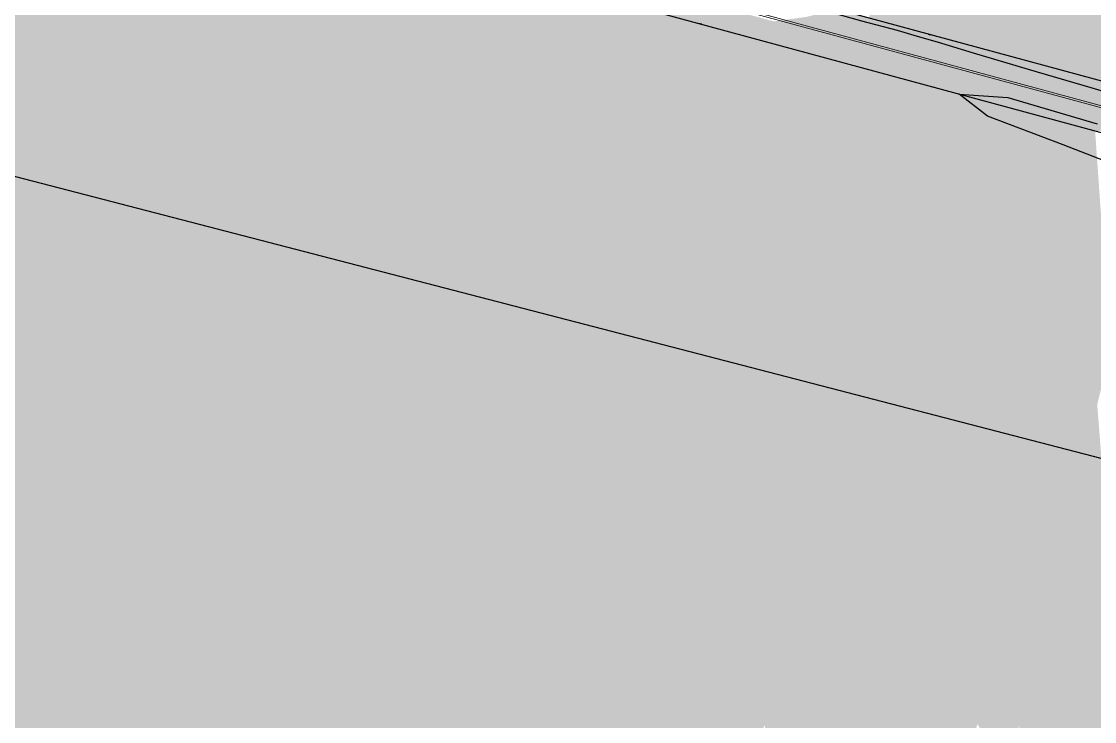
# Model space of a CAD drawing. Header units: millimetres. Extents: x 340454 to 342791, y 6993867 to 6995092.
# Drawn here: x 340727.814 to 340732.252, y 6994472.157 to 6994475.054 of the extents above; entities that cross this region are included whole.
import ezdxf

# ---------------------------------------------------------------- set-up
doc = ezdxf.new("R2010")
doc.units = ezdxf.units.MM
doc.header["$LTSCALE"] = 10
doc.linetypes.add('DASHDOT', pattern=[25.4, 12.7, -6.35, 0, -6.35])
for name, color, linetype in [('A-MODELAGEM', 7, 'Continuous'), ('F-HZ-CORREDOR-FEAT', 2, 'Continuous'), ('T-HM-CURVA_INTERMEDIARIA', 45, 'Continuous'), ('U-SC-SECAO_TIPO', 251, 'Continuous'), ('URB-Calçadas', 2, 'Continuous'), ('URB-Quadras', 3, 'Continuous')]:
    doc.layers.add(name, color=color, linetype=linetype)

msp = doc.modelspace()

# ---------------------------------------------------------------- linework, layer by layer
at = {"lineweight": 20}
for points in [[(340759.0065, 6994467.4608), (340762.7064, 6994481.7173), (340729.4316, 6994491.6366, -0.02533), (340722.6396, 6994477.3185), (340759.0065, 6994467.4608)], [(340722.6258, 6994477.3139, -0.021462), (340715.5969, 6994465.5717, -0.089425), (340715.3822, 6994462.0823), (340754.7892, 6994451.2595), (340758.9926, 6994467.4562), (340722.6258, 6994477.3139, -0.022322)]]:
    msp.add_lwpolyline(points, format="xyb", close=True, dxfattribs=at)
at = {"layer": 'A-MODELAGEM', "color": 161, "linetype": 'Continuous', "lineweight": -3}
for points in [[(340736.365, 6994489.4654), (340732.118, 6994476.5416), (340732.5806, 6994474.7275)], [(340732.118, 6994476.5416), (340732.0419, 6994476.31), (340732.2389, 6994474.8201)], [(340732.118, 6994476.5416), (340732.2389, 6994474.8201), (340732.5806, 6994474.7275)], [(340732.0419, 6994476.31), (340731.9652, 6994476.0767), (340732.1562, 6994474.8425)], [(340732.0419, 6994476.31), (340732.1562, 6994474.8425), (340732.2389, 6994474.8201)], [(340731.9652, 6994476.0767), (340731.8882, 6994475.8422), (340732.0692, 6994474.8661)], [(340731.9652, 6994476.0767), (340732.0692, 6994474.8661), (340732.1562, 6994474.8425)], [(340731.8882, 6994475.8422), (340731.8107, 6994475.6066), (340731.9778, 6994474.8909)], [(340731.8882, 6994475.8422), (340731.9778, 6994474.8909), (340732.0692, 6994474.8661)], [(340731.8107, 6994475.6066), (340731.733, 6994475.3701), (340731.8818, 6994474.9169)], [(340731.8107, 6994475.6066), (340731.8818, 6994474.9169), (340731.9778, 6994474.8909)], [(340728.617, 6994475.5061), (340728.5046, 6994475.0944), (340729.1793, 6994474.0523)], [(340728.8787, 6994475.5153), (340728.617, 6994475.5061), (340729.1793, 6994474.0523)], [(340728.8787, 6994475.5153), (340729.1793, 6994474.0523), (340729.291, 6994474.3805)], [(340729.1536, 6994475.4408), (340728.8787, 6994475.5153), (340729.291, 6994474.3805)], [(340729.1536, 6994475.4408), (340729.291, 6994474.3805), (340729.403, 6994474.7099)], [(340729.1536, 6994475.4408), (340729.403, 6994474.7099), (340729.5155, 6994475.0405)], [(340729.4094, 6994475.3715), (340729.1536, 6994475.4408), (340729.5155, 6994475.0405)], [(340731.3886, 6994475.4267), (340731.3197, 6994475.0692), (340731.4443, 6994475.0355)], [(340731.3886, 6994475.4267), (340731.4443, 6994475.0355), (340731.5484, 6994475.11)], [(340729.6096, 6994475.3172), (340729.4094, 6994475.3715), (340729.5155, 6994475.0405)], [(340731.733, 6994475.3701), (340731.655, 6994475.1327), (340731.7808, 6994474.9443)], [(340731.733, 6994475.3701), (340731.7808, 6994474.9443), (340731.8818, 6994474.9169)], [(340728.0981, 6994475.3609), (340727.8319, 6994475.2524), (340728.3934, 6994474.6873)], [(340728.0981, 6994475.3609), (340728.3934, 6994474.6873), (340728.5046, 6994475.0944)], [(340729.6096, 6994475.3172), (340729.5155, 6994475.0405), (340729.5261, 6994475.0074)], [(340729.6096, 6994475.3172), (340729.5261, 6994475.0074), (340729.5267, 6994475.0056)], [(340729.6479, 6994475.3068), (340729.6096, 6994475.3172), (340729.5267, 6994475.0056)], [(340729.6479, 6994475.3068), (340729.5267, 6994475.0056), (340730.1311, 6994473.7)], [(340729.8705, 6994475.2465), (340729.6479, 6994475.3068), (340730.1311, 6994473.7)], [(340727.8319, 6994475.2524), (340727.5529, 6994475.1387), (340728.2835, 6994474.285)], [(340727.8319, 6994475.2524), (340728.2835, 6994474.285), (340728.3934, 6994474.6873)], [(340729.8705, 6994475.2465), (340730.1311, 6994473.7), (340730.2263, 6994473.9859)], [(340730.0789, 6994475.19), (340729.8705, 6994475.2465), (340730.2263, 6994473.9859)], [(340730.0789, 6994475.19), (340730.2263, 6994473.9859), (340730.3217, 6994474.2725)], [(340730.0789, 6994475.19), (340730.3217, 6994474.2725), (340730.4174, 6994474.5597)], [(340730.2741, 6994475.1371), (340730.0789, 6994475.19), (340730.4174, 6994474.5597)], [(340727.5529, 6994475.1387), (340727.2602, 6994475.0194), (340728.1749, 6994473.8876)], [(340727.5529, 6994475.1387), (340728.1749, 6994473.8876), (340728.2835, 6994474.285)], [(340730.2741, 6994475.1371), (340730.4174, 6994474.5597), (340730.5131, 6994474.8475)], [(340730.4574, 6994475.0874), (340730.2741, 6994475.1371), (340730.5131, 6994474.8475)], [(340730.6054, 6994475.1409), (340730.4574, 6994475.0874), (340730.5818, 6994475.0537)], [(340730.608, 6994475.1402), (340730.6054, 6994475.1409), (340730.5818, 6994475.0537)], [(340730.608, 6994475.1402), (340730.5818, 6994475.0537), (340730.6287, 6994475.0454)], [(340730.7717, 6994475.0958), (340730.608, 6994475.1402), (340730.6287, 6994475.0454)], [(340731.0613, 6994475.0728), (340731.1967, 6994475.0525), (340731.1881, 6994475.1049)], [(340731.1967, 6994475.0525), (340731.3197, 6994475.0692), (340731.1881, 6994475.1049)], [(340731.5484, 6994475.11), (340731.4443, 6994475.0355), (340731.5624, 6994475.0035)], [(340731.655, 6994475.1327), (340731.5461, 6994475.1271), (340731.6084, 6994474.991)], [(340731.5461, 6994475.1271), (340731.5462, 6994475.1261), (340731.6084, 6994474.991)], [(340731.5462, 6994475.1261), (340731.5483, 6994475.1108), (340731.6084, 6994474.991)], [(340731.5483, 6994475.1108), (340731.5484, 6994475.11), (340731.6084, 6994474.991)], [(340731.5484, 6994475.11), (340731.5624, 6994475.0035), (340731.6084, 6994474.991)], [(340731.655, 6994475.1327), (340731.6084, 6994474.991), (340731.6744, 6994474.9731)], [(340731.655, 6994475.1327), (340731.6744, 6994474.9731), (340731.7808, 6994474.9443)], [(340728.5046, 6994475.0944), (340728.3934, 6994474.6873), (340729.0682, 6994473.7255)], [(340728.5046, 6994475.0944), (340729.0682, 6994473.7255), (340729.1793, 6994474.0523)], [(340730.5818, 6994475.0537), (340730.4574, 6994475.0874), (340730.5131, 6994474.8475)], [(340730.7717, 6994475.0958), (340730.6287, 6994475.0454), (340730.7877, 6994475.0172)], [(340730.926, 6994475.054), (340730.7717, 6994475.0958), (340730.7877, 6994475.0172)], [(340731.0716, 6994475.0145), (340731.0613, 6994475.0728), (340730.926, 6994475.054)], [(340731.0716, 6994475.0145), (340731.1967, 6994475.0525), (340731.0613, 6994475.0728)], [(340731.1967, 6994475.0525), (340731.3252, 6994475.0333), (340731.3197, 6994475.0692)], [(340731.3252, 6994475.0333), (340731.4443, 6994475.0355), (340731.3197, 6994475.0692)], [(340727.2602, 6994475.0194), (340726.953, 6994474.8942), (340728.0677, 6994473.4951)], [(340727.2602, 6994475.0194), (340728.0677, 6994473.4951), (340728.1749, 6994473.8876)], [(340729.5155, 6994475.0405), (340729.403, 6994474.7099), (340729.5261, 6994475.0074)], [(340730.5818, 6994475.0537), (340730.5131, 6994474.8475), (340730.52, 6994474.8182)], [(340730.5818, 6994475.0537), (340730.52, 6994474.8182), (340730.5203, 6994474.8166)], [(340730.6297, 6994475.0407), (340730.5818, 6994475.0537), (340730.5203, 6994474.8166)], [(340730.6297, 6994475.0407), (340730.5203, 6994474.8166), (340731.0324, 6994473.1888)], [(340730.6287, 6994475.0454), (340730.5818, 6994475.0537), (340730.6297, 6994475.0407)], [(340730.7877, 6994475.0172), (340730.6287, 6994475.0454), (340730.6297, 6994475.0407)], [(340730.6297, 6994475.0407), (340731.0324, 6994473.1888), (340731.1106, 6994473.4289)], [(340730.7919, 6994474.9967), (340730.6297, 6994475.0407), (340731.1106, 6994473.4289)], [(340730.7877, 6994475.0172), (340730.6297, 6994475.0407), (340730.7919, 6994474.9967)], [(340730.926, 6994475.054), (340730.7877, 6994475.0172), (340730.938, 6994474.9905)], [(340730.938, 6994474.9905), (340730.7877, 6994475.0172), (340730.7919, 6994474.9967)], [(340731.0716, 6994475.0145), (340730.926, 6994475.054), (340730.938, 6994474.9905)], [(340731.0716, 6994475.0145), (340730.938, 6994474.9905), (340731.0803, 6994474.9653)], [(340731.2091, 6994474.9771), (340731.1967, 6994475.0525), (340731.0716, 6994475.0145)], [(340731.2091, 6994474.9771), (340731.0716, 6994475.0145), (340731.0803, 6994474.9653)], [(340731.2091, 6994474.9771), (340731.3252, 6994475.0333), (340731.1967, 6994475.0525)], [(340731.3392, 6994474.9419), (340731.3252, 6994475.0333), (340731.2091, 6994474.9771)], [(340731.3252, 6994475.0333), (340731.4472, 6994475.0151), (340731.4443, 6994475.0355)], [(340731.3392, 6994474.9419), (340731.4472, 6994475.0151), (340731.3252, 6994475.0333)], [(340731.4624, 6994474.9085), (340731.4472, 6994475.0151), (340731.3392, 6994474.9419)], [(340731.4472, 6994475.0151), (340731.5624, 6994475.0035), (340731.4443, 6994475.0355)], [(340731.4624, 6994474.9085), (340731.5632, 6994474.9977), (340731.4472, 6994475.0151)], [(340731.4472, 6994475.0151), (340731.5632, 6994474.9977), (340731.5624, 6994475.0035)], [(340729.5261, 6994475.0074), (340729.403, 6994474.7099), (340729.4269, 6994474.6398)], [(340729.5261, 6994475.0074), (340729.4269, 6994474.6398), (340729.5267, 6994475.0056)], [(340729.5267, 6994475.0056), (340729.4269, 6994474.6398), (340729.4283, 6994474.6359)], [(340729.5267, 6994475.0056), (340729.4283, 6994474.6359), (340730.0363, 6994473.415)], [(340729.5267, 6994475.0056), (340730.0363, 6994473.415), (340730.1311, 6994473.7)], [(340730.9447, 6994474.9553), (340730.7919, 6994474.9967), (340731.1106, 6994473.4289)], [(340730.938, 6994474.9905), (340730.7919, 6994474.9967), (340730.9447, 6994474.9553)], [(340731.0803, 6994474.9653), (340730.938, 6994474.9905), (340730.9447, 6994474.9553)], [(340731.2091, 6994474.9771), (340731.0803, 6994474.9653), (340731.215, 6994474.9415)], [(340731.3392, 6994474.9419), (340731.2091, 6994474.9771), (340731.215, 6994474.9415)], [(340731.4624, 6994474.9085), (340731.5786, 6994474.8808), (340731.5632, 6994474.9977)], [(340731.5632, 6994474.9977), (340731.6084, 6994474.991), (340731.5624, 6994475.0035)], [(340731.5786, 6994474.8808), (340731.6084, 6994474.991), (340731.5632, 6994474.9977)], [(340731.5786, 6994474.8808), (340731.6744, 6994474.9731), (340731.6084, 6994474.991)], [(340731.5786, 6994474.8808), (340731.6881, 6994474.8607), (340731.6744, 6994474.9731)], [(340731.6881, 6994474.8607), (340731.7808, 6994474.9443), (340731.6744, 6994474.9731)], [(340731.0803, 6994474.9653), (340730.9447, 6994474.9553), (340731.089, 6994474.9162)], [(340730.9447, 6994474.9553), (340731.1106, 6994473.4289), (340731.1889, 6994473.6692)], [(340730.9447, 6994474.9553), (340731.1889, 6994473.6692), (340731.2672, 6994473.9097)], [(340731.089, 6994474.9162), (340730.9447, 6994474.9553), (340731.2672, 6994473.9097)], [(340731.215, 6994474.9415), (340731.0803, 6994474.9653), (340731.089, 6994474.9162)], [(340731.215, 6994474.9415), (340731.089, 6994474.9162), (340731.2253, 6994474.8792)], [(340731.3392, 6994474.9419), (340731.215, 6994474.9415), (340731.3428, 6994474.9188)], [(340731.3428, 6994474.9188), (340731.215, 6994474.9415), (340731.2253, 6994474.8792)], [(340731.4624, 6994474.9085), (340731.3392, 6994474.9419), (340731.3428, 6994474.9188)], [(340731.6881, 6994474.8607), (340731.7919, 6994474.8452), (340731.7808, 6994474.9443)], [(340731.7919, 6994474.8452), (340731.8818, 6994474.9169), (340731.7808, 6994474.9443)], [(340726.953, 6994474.8942), (340726.6304, 6994474.7627), (340727.9619, 6994473.1078)], [(340726.953, 6994474.8942), (340727.9619, 6994473.1078), (340728.0677, 6994473.4951)], [(340731.089, 6994474.9162), (340731.2672, 6994473.9097), (340731.3455, 6994474.1501)], [(340731.2253, 6994474.8792), (340731.089, 6994474.9162), (340731.3455, 6994474.1501)], [(340731.3428, 6994474.9188), (340731.2253, 6994474.8792), (340731.3542, 6994474.8443)], [(340731.464, 6994474.8973), (340731.3428, 6994474.9188), (340731.3542, 6994474.8443)], [(340731.4624, 6994474.9085), (340731.3428, 6994474.9188), (340731.464, 6994474.8973)], [(340731.464, 6994474.8973), (340731.3542, 6994474.8443), (340731.4762, 6994474.8112)], [(340731.5776, 6994474.8772), (340731.5786, 6994474.8808), (340731.4624, 6994474.9085)], [(340731.5776, 6994474.8772), (340731.4624, 6994474.9085), (340731.464, 6994474.8973)], [(340731.5776, 6994474.8772), (340731.464, 6994474.8973), (340731.4762, 6994474.8112)], [(340731.5776, 6994474.8772), (340731.5791, 6994474.877), (340731.5786, 6994474.8808)], [(340731.5791, 6994474.877), (340731.6881, 6994474.8607), (340731.5786, 6994474.8808)], [(340731.7919, 6994474.8452), (340731.8907, 6994474.8305), (340731.8818, 6994474.9169)], [(340731.8907, 6994474.8305), (340731.9778, 6994474.8909), (340731.8818, 6994474.9169)], [(340731.8907, 6994474.8305), (340731.9848, 6994474.8164), (340731.9778, 6994474.8909)], [(340731.9848, 6994474.8164), (340732.0692, 6994474.8661), (340731.9778, 6994474.8909)], [(340730.5131, 6994474.8475), (340730.4174, 6994474.5597), (340730.52, 6994474.8182)], [(340731.2253, 6994474.8792), (340731.3455, 6994474.1501), (340731.4238, 6994474.3904)], [(340731.3542, 6994474.8443), (340731.2253, 6994474.8792), (340731.4238, 6994474.3904)], [(340731.3542, 6994474.8443), (340731.4238, 6994474.3904), (340731.502, 6994474.6304)], [(340731.4762, 6994474.8112), (340731.3542, 6994474.8443), (340731.502, 6994474.6304)], [(340731.5776, 6994474.8772), (340731.4762, 6994474.8112), (340731.554, 6994474.7901)], [(340731.5791, 6994474.8768), (340731.5776, 6994474.8772), (340731.554, 6994474.7901)], [(340731.5791, 6994474.8768), (340731.554, 6994474.7901), (340731.5914, 6994474.7835)], [(340731.5791, 6994474.8768), (340731.5791, 6994474.877), (340731.5776, 6994474.8772)], [(340731.5791, 6994474.8768), (340731.6881, 6994474.8607), (340731.5791, 6994474.877)], [(340731.6898, 6994474.8468), (340731.5791, 6994474.8768), (340731.5914, 6994474.7835)], [(340731.6898, 6994474.8468), (340731.6881, 6994474.8607), (340731.5791, 6994474.8768)], [(340731.6898, 6994474.8468), (340731.5914, 6994474.7835), (340731.6998, 6994474.7643)], [(340731.6898, 6994474.8468), (340731.7919, 6994474.8452), (340731.6881, 6994474.8607)], [(340731.7949, 6994474.8183), (340731.6898, 6994474.8468), (340731.6998, 6994474.7643)], [(340731.7949, 6994474.8183), (340731.7919, 6994474.8452), (340731.6898, 6994474.8468)], [(340731.7949, 6994474.8183), (340731.8907, 6994474.8305), (340731.7919, 6994474.8452)], [(340731.9848, 6994474.8164), (340732.0746, 6994474.803), (340732.0692, 6994474.8661)], [(340732.0746, 6994474.803), (340732.1562, 6994474.8425), (340732.0692, 6994474.8661)], [(340732.0746, 6994474.803), (340732.1603, 6994474.7902), (340732.1562, 6994474.8425)], [(340732.1603, 6994474.7902), (340732.2389, 6994474.8201), (340732.1562, 6994474.8425)], [(340730.52, 6994474.8182), (340730.4174, 6994474.5597), (340730.4342, 6994474.4918)], [(340730.52, 6994474.8182), (340730.4342, 6994474.4918), (340730.5203, 6994474.8166)], [(340730.5203, 6994474.8166), (340730.4342, 6994474.4918), (340730.4352, 6994474.488)], [(340730.5203, 6994474.8166), (340730.4352, 6994474.488), (340730.9543, 6994472.949)], [(340730.5203, 6994474.8166), (340730.9543, 6994472.949), (340731.0324, 6994473.1888)], [(340731.554, 6994474.7901), (340731.4762, 6994474.8112), (340731.502, 6994474.6304)], [(340731.7949, 6994474.8183), (340731.6998, 6994474.7643), (340731.803, 6994474.746)], [(340731.8947, 6994474.7912), (340731.8907, 6994474.8305), (340731.7949, 6994474.8183)], [(340731.8947, 6994474.7912), (340731.7949, 6994474.8183), (340731.803, 6994474.746)], [(340731.8947, 6994474.7912), (340731.9848, 6994474.8164), (340731.8907, 6994474.8305)], [(340731.9896, 6994474.7654), (340731.9848, 6994474.8164), (340731.8947, 6994474.7912)], [(340731.9896, 6994474.7654), (340732.0746, 6994474.803), (340731.9848, 6994474.8164)], [(340732.0799, 6994474.7409), (340732.0746, 6994474.803), (340731.9896, 6994474.7654)], [(340732.0799, 6994474.7409), (340732.1603, 6994474.7902), (340732.0746, 6994474.803)], [(340732.1603, 6994474.7902), (340732.2419, 6994474.778), (340732.2389, 6994474.8201)], [(340732.2419, 6994474.778), (340732.5806, 6994474.7275), (340732.2389, 6994474.8201)], [(340726.6304, 6994474.7627), (340726.2911, 6994474.6244), (340727.8575, 6994472.7255)], [(340726.6304, 6994474.7627), (340727.8575, 6994472.7255), (340727.9619, 6994473.1078)], [(340731.554, 6994474.7901), (340731.502, 6994474.6304), (340731.506, 6994474.6023)], [(340731.554, 6994474.7901), (340731.506, 6994474.6023), (340731.5062, 6994474.6007)], [(340731.5919, 6994474.7799), (340731.554, 6994474.7901), (340731.5062, 6994474.6007)], [(340731.5919, 6994474.7799), (340731.5062, 6994474.6007), (340731.8889, 6994472.5257)], [(340731.5914, 6994474.7835), (340731.554, 6994474.7901), (340731.5919, 6994474.7799)], [(340731.6998, 6994474.7643), (340731.5914, 6994474.7835), (340731.5919, 6994474.7799)], [(340731.7016, 6994474.7501), (340731.5919, 6994474.7799), (340731.8889, 6994472.5257)], [(340731.6998, 6994474.7643), (340731.5919, 6994474.7799), (340731.7016, 6994474.7501)], [(340731.803, 6994474.746), (340731.6998, 6994474.7643), (340731.7016, 6994474.7501)], [(340731.7016, 6994474.7501), (340731.8889, 6994472.5257), (340731.9493, 6994472.7152)], [(340731.8057, 6994474.7219), (340731.7016, 6994474.7501), (340731.9493, 6994472.7152)], [(340731.803, 6994474.746), (340731.7016, 6994474.7501), (340731.8057, 6994474.7219)], [(340731.8947, 6994474.7912), (340731.803, 6994474.746), (340731.9012, 6994474.7286)], [(340731.9896, 6994474.7654), (340731.8947, 6994474.7912), (340731.9012, 6994474.7286)], [(340731.9896, 6994474.7654), (340731.9012, 6994474.7286), (340731.9947, 6994474.712)], [(340732.0799, 6994474.7409), (340731.9896, 6994474.7654), (340731.9947, 6994474.712)], [(340732.1659, 6994474.7176), (340732.1603, 6994474.7902), (340732.0799, 6994474.7409)], [(340732.1659, 6994474.7176), (340732.2419, 6994474.778), (340732.1603, 6994474.7902)], [(340732.2477, 6994474.6954), (340732.2419, 6994474.778), (340732.1659, 6994474.7176)], [(340732.2477, 6994474.6954), (340732.5806, 6994474.7275), (340732.2419, 6994474.778)], [(340729.403, 6994474.7099), (340729.291, 6994474.3805), (340729.4269, 6994474.6398)], [(340731.9012, 6994474.7286), (340731.803, 6994474.746), (340731.8057, 6994474.7219)], [(340731.9012, 6994474.7286), (340731.8057, 6994474.7219), (340731.9046, 6994474.6951)], [(340731.8057, 6994474.7219), (340731.9493, 6994472.7152), (340732.0095, 6994472.9044)], [(340731.9046, 6994474.6951), (340731.8057, 6994474.7219), (340732.0095, 6994472.9044)], [(340731.9947, 6994474.712), (340731.9012, 6994474.7286), (340731.9046, 6994474.6951)], [(340731.9947, 6994474.712), (340731.9046, 6994474.6951), (340731.9987, 6994474.6696)], [(340732.0799, 6994474.7409), (340731.9947, 6994474.712), (340732.0838, 6994474.6962)], [(340732.0838, 6994474.6962), (340731.9947, 6994474.712), (340731.9987, 6994474.6696)], [(340732.1659, 6994474.7176), (340732.0799, 6994474.7409), (340732.0838, 6994474.6962)], [(340732.1659, 6994474.7176), (340732.0838, 6994474.6962), (340732.1688, 6994474.6811)], [(340732.2477, 6994474.6954), (340732.1659, 6994474.7176), (340732.1688, 6994474.6811)], [(340732.5497, 6994474.6135), (340732.5806, 6994474.7275), (340732.2477, 6994474.6954)], [(340728.3934, 6994474.6873), (340728.2835, 6994474.285), (340728.9575, 6994473.4003)], [(340728.3934, 6994474.6873), (340728.9575, 6994473.4003), (340729.0682, 6994473.7255)], [(340731.9046, 6994474.6951), (340732.0095, 6994472.9044), (340732.0696, 6994473.0931)], [(340731.9987, 6994474.6696), (340731.9046, 6994474.6951), (340732.0696, 6994473.0931)], [(340732.0838, 6994474.6962), (340731.9987, 6994474.6696), (340732.0882, 6994474.6454)], [(340731.9987, 6994474.6696), (340732.0696, 6994473.0931), (340732.1295, 6994473.2812)], [(340732.0882, 6994474.6454), (340731.9987, 6994474.6696), (340732.1295, 6994473.2812)], [(340732.1688, 6994474.6811), (340732.0838, 6994474.6962), (340732.0882, 6994474.6454)], [(340732.1688, 6994474.6811), (340732.0882, 6994474.6454), (340732.1733, 6994474.6223)], [(340732.2477, 6994474.6954), (340732.1688, 6994474.6811), (340732.2497, 6994474.6667)], [(340732.2497, 6994474.6667), (340732.1688, 6994474.6811), (340732.1733, 6994474.6223)], [(340732.2497, 6994474.6667), (340732.1733, 6994474.6223), (340732.2544, 6994474.6003)], [(340732.5497, 6994474.6135), (340732.2477, 6994474.6954), (340732.2497, 6994474.6667)], [(340732.5497, 6994474.6135), (340732.2497, 6994474.6667), (340732.2544, 6994474.6003)], [(340726.2911, 6994474.6244), (340727.7545, 6994472.3485), (340727.8575, 6994472.7255)], [(340729.4269, 6994474.6398), (340729.291, 6994474.3805), (340729.3289, 6994474.2761)], [(340729.4269, 6994474.6398), (340729.3289, 6994474.2761), (340729.4283, 6994474.6359)], [(340729.4283, 6994474.6359), (340729.3289, 6994474.2761), (340729.331, 6994474.2703)], [(340729.4283, 6994474.6359), (340729.331, 6994474.2703), (340729.9417, 6994473.1311)], [(340729.4283, 6994474.6359), (340729.9417, 6994473.1311), (340730.0363, 6994473.415)], [(340731.502, 6994474.6304), (340731.4238, 6994474.3904), (340731.506, 6994474.6023)], [(340732.0882, 6994474.6454), (340732.1295, 6994473.2812), (340732.1892, 6994473.4687)], [(340732.0882, 6994474.6454), (340732.1892, 6994473.4687), (340732.2487, 6994473.6553)], [(340732.1733, 6994474.6223), (340732.0882, 6994474.6454), (340732.2487, 6994473.6553)], [(340732.1733, 6994474.6223), (340732.2487, 6994473.6553), (340732.3077, 6994473.8408)], [(340732.2544, 6994474.6003), (340732.1733, 6994474.6223), (340732.3077, 6994473.8408)], [(340731.506, 6994474.6023), (340731.4238, 6994474.3904), (340731.4343, 6994474.3219)], [(340731.506, 6994474.6023), (340731.4343, 6994474.3219), (340731.5062, 6994474.6007)], [(340731.5062, 6994474.6007), (340731.4343, 6994474.3219), (340731.4349, 6994474.318)], [(340731.5062, 6994474.6007), (340731.4349, 6994474.318), (340731.8284, 6994472.3359)], [(340731.5062, 6994474.6007), (340731.8284, 6994472.3359), (340731.8889, 6994472.5257)], [(340730.4174, 6994474.5597), (340730.3217, 6994474.2725), (340730.4342, 6994474.4918)], [(340730.4342, 6994474.4918), (340730.3217, 6994474.2725), (340730.3493, 6994474.1684)], [(340730.4342, 6994474.4918), (340730.3493, 6994474.1684), (340730.4352, 6994474.488)], [(340730.4352, 6994474.488), (340730.3493, 6994474.1684), (340730.3508, 6994474.1626)], [(340730.4352, 6994474.488), (340730.3508, 6994474.1626), (340730.8764, 6994472.7096)], [(340730.4352, 6994474.488), (340730.8764, 6994472.7096), (340730.9543, 6994472.949)], [(340729.291, 6994474.3805), (340729.1793, 6994474.0523), (340729.3289, 6994474.2761)], [(340731.4238, 6994474.3904), (340731.3455, 6994474.1501), (340731.4343, 6994474.3219)], [(340731.4343, 6994474.3219), (340731.3455, 6994474.1501), (340731.3631, 6994474.0434)], [(340731.4343, 6994474.3219), (340731.3631, 6994474.0434), (340731.4349, 6994474.318)], [(340731.4349, 6994474.318), (340731.3631, 6994474.0434), (340731.3641, 6994474.0374)], [(340731.4349, 6994474.318), (340731.3641, 6994474.0374), (340731.7679, 6994472.1459)], [(340731.4349, 6994474.318), (340731.7679, 6994472.1459), (340731.8284, 6994472.3359)], [(340728.2835, 6994474.285), (340728.1749, 6994473.8876), (340728.8475, 6994473.0767)], [(340728.2835, 6994474.285), (340728.8475, 6994473.0767), (340728.9575, 6994473.4003)], [(340729.3289, 6994474.2761), (340729.1793, 6994474.0523), (340729.2319, 6994473.9164)], [(340729.3289, 6994474.2761), (340729.2319, 6994473.9164), (340729.331, 6994474.2703)], [(340729.331, 6994474.2703), (340729.2319, 6994473.9164), (340729.2348, 6994473.9089)], [(340729.331, 6994474.2703), (340729.2348, 6994473.9089), (340729.8476, 6994472.8483)], [(340729.331, 6994474.2703), (340729.8476, 6994472.8483), (340729.9417, 6994473.1311)], [(340730.3217, 6994474.2725), (340730.2263, 6994473.9859), (340730.3493, 6994474.1684)], [(340730.3493, 6994474.1684), (340730.2263, 6994473.9859), (340730.2652, 6994473.8481)], [(340730.3493, 6994474.1684), (340730.2652, 6994473.8481), (340730.3508, 6994474.1626)], [(340730.3508, 6994474.1626), (340730.2652, 6994473.8481), (340730.2673, 6994473.8405)], [(340730.3508, 6994474.1626), (340730.2673, 6994473.8405), (340730.7986, 6994472.4709)], [(340730.3508, 6994474.1626), (340730.7986, 6994472.4709), (340730.8764, 6994472.7096)], [(340731.3455, 6994474.1501), (340731.2672, 6994473.9097), (340731.3631, 6994474.0434)], [(340729.1793, 6994474.0523), (340729.0682, 6994473.7255), (340729.2319, 6994473.9164)], [(340731.3631, 6994474.0434), (340731.2672, 6994473.9097), (340731.2925, 6994473.7671)], [(340731.3631, 6994474.0434), (340731.2925, 6994473.7671), (340731.3641, 6994474.0374)], [(340731.3641, 6994474.0374), (340731.2925, 6994473.7671), (340731.2939, 6994473.759)], [(340731.3641, 6994474.0374), (340731.2939, 6994473.759), (340731.7074, 6994471.9558)], [(340731.3641, 6994474.0374), (340731.7074, 6994471.9558), (340731.7679, 6994472.1459)], [(340730.2263, 6994473.9859), (340730.1311, 6994473.7), (340730.2652, 6994473.8481)], [(340729.2319, 6994473.9164), (340729.0682, 6994473.7255), (340729.136, 6994473.5608)], [(340729.2319, 6994473.9164), (340729.136, 6994473.5608), (340729.2348, 6994473.9089)], [(340729.2348, 6994473.9089), (340729.136, 6994473.5608), (340729.1397, 6994473.5517)], [(340729.2348, 6994473.9089), (340729.1397, 6994473.5517), (340729.7539, 6994472.5668)], [(340729.2348, 6994473.9089), (340729.7539, 6994472.5668), (340729.8476, 6994472.8483)], [(340731.2672, 6994473.9097), (340731.1889, 6994473.6692), (340731.2925, 6994473.7671)], [(340728.1749, 6994473.8876), (340728.0677, 6994473.4951), (340728.738, 6994472.755)], [(340728.1749, 6994473.8876), (340728.738, 6994472.755), (340728.8475, 6994473.0767)], [(340730.2652, 6994473.8481), (340730.1311, 6994473.7), (340730.1819, 6994473.5311)], [(340730.2652, 6994473.8481), (340730.1819, 6994473.5311), (340730.2673, 6994473.8405)], [(340730.2673, 6994473.8405), (340730.1819, 6994473.5311), (340730.1847, 6994473.5218)], [(340730.2673, 6994473.8405), (340730.1847, 6994473.5218), (340730.7211, 6994472.2328)], [(340730.2673, 6994473.8405), (340730.7211, 6994472.2328), (340730.7986, 6994472.4709)], [(340732.3077, 6994473.8408), (340732.2487, 6994473.6553), (340732.3183, 6994473.6905)], [(340731.2925, 6994473.7671), (340731.1889, 6994473.6692), (340731.2224, 6994473.4929)], [(340731.2925, 6994473.7671), (340731.2224, 6994473.4929), (340731.2939, 6994473.759)], [(340731.2939, 6994473.759), (340731.2224, 6994473.4929), (340731.2243, 6994473.483)], [(340731.2939, 6994473.759), (340731.2243, 6994473.483), (340731.6469, 6994471.7658)], [(340731.2939, 6994473.759), (340731.6469, 6994471.7658), (340731.7074, 6994471.9558)], [(340729.0682, 6994473.7255), (340728.9575, 6994473.4003), (340729.136, 6994473.5608)], [(340730.1311, 6994473.7), (340730.0363, 6994473.415), (340730.1819, 6994473.5311)], [(340732.3183, 6994473.6905), (340732.2487, 6994473.6553), (340732.2632, 6994473.4689)], [(340731.1889, 6994473.6692), (340731.1106, 6994473.4289), (340731.2224, 6994473.4929)], [(340732.2487, 6994473.6553), (340732.1892, 6994473.4687), (340732.2632, 6994473.4689)], [(340729.136, 6994473.5608), (340728.9575, 6994473.4003), (340729.0412, 6994473.2093)], [(340729.136, 6994473.5608), (340729.0412, 6994473.2093), (340729.1397, 6994473.5517)], [(340729.1397, 6994473.5517), (340729.0412, 6994473.2093), (340729.0458, 6994473.1989)], [(340729.1397, 6994473.5517), (340729.0458, 6994473.1989), (340729.6606, 6994472.2866)], [(340729.1397, 6994473.5517), (340729.6606, 6994472.2866), (340729.7539, 6994472.5668)], [(340730.1819, 6994473.5311), (340730.0363, 6994473.415), (340730.0996, 6994473.2174)], [(340730.1819, 6994473.5311), (340730.0996, 6994473.2174), (340730.1847, 6994473.5218)], [(340730.1847, 6994473.5218), (340730.0996, 6994473.2174), (340730.1031, 6994473.2066)], [(340730.1847, 6994473.5218), (340730.1031, 6994473.2066), (340730.6438, 6994471.9955)], [(340730.1847, 6994473.5218), (340730.6438, 6994471.9955), (340730.7211, 6994472.2328)], [(340728.0677, 6994473.4951), (340727.9619, 6994473.1078), (340728.6292, 6994472.4352)], [(340728.0677, 6994473.4951), (340728.6292, 6994472.4352), (340728.738, 6994472.755)], [(340731.2224, 6994473.4929), (340731.1106, 6994473.4289), (340731.1529, 6994473.221)], [(340731.2224, 6994473.4929), (340731.1529, 6994473.221), (340731.2243, 6994473.483)], [(340731.2243, 6994473.483), (340731.1529, 6994473.221), (340731.1553, 6994473.2094)], [(340731.2243, 6994473.483), (340731.1553, 6994473.2094), (340731.5864, 6994471.5759)], [(340731.2243, 6994473.483), (340731.5864, 6994471.5759), (340731.6469, 6994471.7658)], [(340732.1892, 6994473.4687), (340732.1295, 6994473.2812), (340732.2082, 6994473.2477)], [(340732.1892, 6994473.4687), (340732.2082, 6994473.2477), (340732.2632, 6994473.4689)], [(340732.2632, 6994473.4689), (340732.2082, 6994473.2477), (340732.264, 6994473.4581)], [(340731.1106, 6994473.4289), (340731.0324, 6994473.1888), (340731.1529, 6994473.221)], [(340732.264, 6994473.4581), (340732.2082, 6994473.2477), (340732.2093, 6994473.2349)], [(340732.264, 6994473.4581), (340732.2093, 6994473.2349), (340732.4609, 6994470.9307)], [(340728.9575, 6994473.4003), (340728.8475, 6994473.0767), (340729.0412, 6994473.2093)], [(340730.0363, 6994473.415), (340729.9417, 6994473.1311), (340730.0996, 6994473.2174)], [(340732.1295, 6994473.2812), (340732.0696, 6994473.0931), (340732.1534, 6994473.0275)], [(340732.1295, 6994473.2812), (340732.1534, 6994473.0275), (340732.2082, 6994473.2477)], [(340732.2082, 6994473.2477), (340732.1534, 6994473.0275), (340732.2093, 6994473.2349)], [(340729.0412, 6994473.2093), (340728.8475, 6994473.0767), (340728.9476, 6994472.8622)], [(340729.0412, 6994473.2093), (340728.9476, 6994472.8622), (340729.0458, 6994473.1989)], [(340729.0458, 6994473.1989), (340728.9476, 6994472.8622), (340728.9531, 6994472.8505)], [(340729.0458, 6994473.1989), (340728.9531, 6994472.8505), (340729.5678, 6994472.008)], [(340729.0458, 6994473.1989), (340729.5678, 6994472.008), (340729.6606, 6994472.2866)], [(340730.0996, 6994473.2174), (340729.9417, 6994473.1311), (340730.0181, 6994472.9072)], [(340730.0996, 6994473.2174), (340730.0181, 6994472.9072), (340730.1031, 6994473.2066)], [(340730.1031, 6994473.2066), (340730.0181, 6994472.9072), (340730.0223, 6994472.895)], [(340730.1031, 6994473.2066), (340730.0223, 6994472.895), (340730.5668, 6994471.7591)], [(340730.1031, 6994473.2066), (340730.5668, 6994471.7591), (340730.6438, 6994471.9955)], [(340731.1529, 6994473.221), (340731.0324, 6994473.1888), (340731.084, 6994472.9515)], [(340731.1529, 6994473.221), (340731.084, 6994472.9515), (340731.1553, 6994473.2094)], [(340731.1553, 6994473.2094), (340731.084, 6994472.9515), (340731.0869, 6994472.9384)], [(340731.1553, 6994473.2094), (340731.0869, 6994472.9384), (340731.526, 6994471.3862)], [(340731.1553, 6994473.2094), (340731.526, 6994471.3862), (340731.5864, 6994471.5759)], [(340732.2093, 6994473.2349), (340732.1534, 6994473.0275), (340732.1548, 6994473.0129)], [(340732.2093, 6994473.2349), (340732.1548, 6994473.0129), (340732.4188, 6994470.7955)], [(340732.2093, 6994473.2349), (340732.4188, 6994470.7955), (340732.4609, 6994470.9307)], [(340731.0324, 6994473.1888), (340730.9543, 6994472.949), (340731.084, 6994472.9515)], [(340727.9619, 6994473.1078), (340727.8575, 6994472.7255), (340728.5212, 6994472.1175)], [(340727.9619, 6994473.1078), (340728.5212, 6994472.1175), (340728.6292, 6994472.4352)], [(340729.9417, 6994473.1311), (340729.8476, 6994472.8483), (340730.0181, 6994472.9072)], [(340728.8475, 6994473.0767), (340728.738, 6994472.755), (340728.9476, 6994472.8622)], [(340732.0696, 6994473.0931), (340732.0095, 6994472.9044), (340732.0989, 6994472.8083)], [(340732.0696, 6994473.0931), (340732.0989, 6994472.8083), (340732.1534, 6994473.0275)], [(340732.1534, 6994473.0275), (340732.0989, 6994472.8083), (340732.1548, 6994473.0129)], [(340732.1548, 6994473.0129), (340732.0989, 6994472.8083), (340732.1006, 6994472.792)], [(340732.1548, 6994473.0129), (340732.1006, 6994472.792), (340732.3766, 6994470.6598)], [(340732.1548, 6994473.0129), (340732.3766, 6994470.6598), (340732.4188, 6994470.7955)], [(340730.9543, 6994472.949), (340730.8764, 6994472.7096), (340731.0158, 6994472.6845)], [(340730.9543, 6994472.949), (340731.0158, 6994472.6845), (340731.084, 6994472.9515)], [(340731.084, 6994472.9515), (340731.0158, 6994472.6845), (340731.0869, 6994472.9384)], [(340731.0869, 6994472.9384), (340731.0158, 6994472.6845), (340731.0192, 6994472.6699)], [(340731.0869, 6994472.9384), (340731.0192, 6994472.6699), (340731.4656, 6994471.1968)], [(340731.0869, 6994472.9384), (340731.4656, 6994471.1968), (340731.526, 6994471.3862)], [(340730.0181, 6994472.9072), (340729.8476, 6994472.8483), (340729.9376, 6994472.6006)], [(340730.0181, 6994472.9072), (340729.9376, 6994472.6006), (340730.0223, 6994472.895)], [(340730.0223, 6994472.895), (340729.9376, 6994472.6006), (340729.9425, 6994472.5871)], [(340730.0223, 6994472.895), (340729.9425, 6994472.5871), (340730.4902, 6994471.5238)], [(340730.0223, 6994472.895), (340730.4902, 6994471.5238), (340730.5668, 6994471.7591)], [(340732.0095, 6994472.9044), (340731.9493, 6994472.7152), (340732.0447, 6994472.5903)], [(340732.0095, 6994472.9044), (340732.0447, 6994472.5903), (340732.0989, 6994472.8083)], [(340728.9476, 6994472.8622), (340728.738, 6994472.755), (340728.8552, 6994472.5193)], [(340728.9476, 6994472.8622), (340728.8552, 6994472.5193), (340728.9531, 6994472.8505)], [(340728.9531, 6994472.8505), (340728.8552, 6994472.5193), (340728.8615, 6994472.5066)], [(340728.9531, 6994472.8505), (340728.8615, 6994472.5066), (340729.4756, 6994471.731)], [(340728.9531, 6994472.8505), (340729.4756, 6994471.731), (340729.5678, 6994472.008)], [(340729.8476, 6994472.8483), (340729.7539, 6994472.5668), (340729.9376, 6994472.6006)], [(340732.0989, 6994472.8083), (340732.0447, 6994472.5903), (340732.1006, 6994472.792)], [(340728.738, 6994472.755), (340728.6292, 6994472.4352), (340728.8552, 6994472.5193)], [(340732.1006, 6994472.792), (340732.0447, 6994472.5903), (340732.0468, 6994472.5724)], [(340732.1006, 6994472.792), (340732.0468, 6994472.5724), (340732.3342, 6994470.5238)], [(340732.1006, 6994472.792), (340732.3342, 6994470.5238), (340732.3766, 6994470.6598)], [(340727.8575, 6994472.7255), (340727.7545, 6994472.3485), (340728.4138, 6994471.8019)], [(340727.8575, 6994472.7255), (340728.4138, 6994471.8019), (340728.5212, 6994472.1175)], [(340730.8764, 6994472.7096), (340730.7986, 6994472.4709), (340730.9482, 6994472.4202)], [(340730.8764, 6994472.7096), (340730.9482, 6994472.4202), (340731.0158, 6994472.6845)], [(340731.9493, 6994472.7152), (340731.8889, 6994472.5257), (340731.9909, 6994472.3736)], [(340731.9493, 6994472.7152), (340731.9909, 6994472.3736), (340732.0447, 6994472.5903)], [(340731.0158, 6994472.6845), (340730.9482, 6994472.4202), (340731.0192, 6994472.6699)], [(340731.0192, 6994472.6699), (340730.9482, 6994472.4202), (340730.9522, 6994472.4042)], [(340731.0192, 6994472.6699), (340730.9522, 6994472.4042), (340731.4054, 6994471.0078)], [(340731.0192, 6994472.6699), (340731.4054, 6994471.0078), (340731.4656, 6994471.1968)], [(340729.9376, 6994472.6006), (340729.7539, 6994472.5668), (340729.858, 6994472.2975)], [(340729.9376, 6994472.6006), (340729.858, 6994472.2975), (340729.9425, 6994472.5871)], [(340729.9425, 6994472.5871), (340729.858, 6994472.2975), (340729.8636, 6994472.2829)], [(340729.9425, 6994472.5871), (340729.8636, 6994472.2829), (340730.4139, 6994471.2895)], [(340729.9425, 6994472.5871), (340730.4139, 6994471.2895), (340730.4902, 6994471.5238)], [(340732.0447, 6994472.5903), (340731.9909, 6994472.3736), (340732.0468, 6994472.5724)], [(340729.7539, 6994472.5668), (340729.6606, 6994472.2866), (340729.858, 6994472.2975)], [(340732.0468, 6994472.5724), (340731.9909, 6994472.3736), (340731.9932, 6994472.3542)], [(340732.0468, 6994472.5724), (340731.9932, 6994472.3542), (340732.2918, 6994470.3874)], [(340732.0468, 6994472.5724), (340732.2918, 6994470.3874), (340732.3342, 6994470.5238)], [(340728.8552, 6994472.5193), (340728.6292, 6994472.4352), (340728.7639, 6994472.1809)], [(340728.8552, 6994472.5193), (340728.7639, 6994472.1809), (340728.8615, 6994472.5066)], [(340728.8615, 6994472.5066), (340728.7639, 6994472.1809), (340728.7712, 6994472.1672)], [(340728.8615, 6994472.5066), (340728.7712, 6994472.1672), (340729.384, 6994471.4557)], [(340728.8615, 6994472.5066), (340729.384, 6994471.4557), (340729.4756, 6994471.731)], [(340731.8889, 6994472.5257), (340731.8284, 6994472.3359), (340731.9373, 6994472.1582)], [(340731.8889, 6994472.5257), (340731.9373, 6994472.1582), (340731.9909, 6994472.3736)], [(340730.7986, 6994472.4709), (340730.7211, 6994472.2328), (340730.8813, 6994472.1585)], [(340730.7986, 6994472.4709), (340730.8813, 6994472.1585), (340730.9482, 6994472.4202)], [(340728.6292, 6994472.4352), (340728.5212, 6994472.1175), (340728.7639, 6994472.1809)], [(340730.9482, 6994472.4202), (340730.8813, 6994472.1585), (340730.9522, 6994472.4042)], [(340730.9522, 6994472.4042), (340730.8813, 6994472.1585), (340730.8859, 6994472.1414)], [(340730.9522, 6994472.4042), (340730.8859, 6994472.1414), (340731.3454, 6994470.8193)], [(340730.9522, 6994472.4042), (340731.3454, 6994470.8193), (340731.4054, 6994471.0078)], [(340731.9909, 6994472.3736), (340731.9373, 6994472.1582), (340731.9932, 6994472.3542)], [(340731.9932, 6994472.3542), (340731.9373, 6994472.1582), (340731.9401, 6994472.1375)], [(340731.9932, 6994472.3542), (340731.9401, 6994472.1375), (340732.2493, 6994470.2508)], [(340731.9932, 6994472.3542), (340732.2493, 6994470.2508), (340732.2918, 6994470.3874)], [(340727.7545, 6994472.3485), (340727.6529, 6994471.9767), (340728.3073, 6994471.4887)], [(340727.7545, 6994472.3485), (340728.3073, 6994471.4887), (340728.4138, 6994471.8019)], [(340731.8284, 6994472.3359), (340731.7679, 6994472.1459), (340731.8842, 6994471.9444)], [(340731.8284, 6994472.3359), (340731.8842, 6994471.9444), (340731.9373, 6994472.1582)], [(340729.6606, 6994472.2866), (340729.5678, 6994472.008), (340729.7794, 6994471.9981)], [(340729.858, 6994472.2975), (340729.6606, 6994472.2866), (340729.7794, 6994471.9981)], [(340729.858, 6994472.2975), (340729.7794, 6994471.9981), (340729.8636, 6994472.2829)], [(340729.8636, 6994472.2829), (340729.7794, 6994471.9981), (340729.7858, 6994471.9825)], [(340729.8636, 6994472.2829), (340729.7858, 6994471.9825), (340730.338, 6994471.0565)], [(340729.8636, 6994472.2829), (340730.338, 6994471.0565), (340730.4139, 6994471.2895)], [(340730.7211, 6994472.2328), (340730.6438, 6994471.9955), (340730.8151, 6994471.8996)], [(340730.7211, 6994472.2328), (340730.8151, 6994471.8996), (340730.8813, 6994472.1585)], [(340728.7639, 6994472.1809), (340728.5212, 6994472.1175), (340728.6739, 6994471.847)], [(340728.7639, 6994472.1809), (340728.6739, 6994471.847), (340728.7712, 6994472.1672)], [(340728.7712, 6994472.1672), (340728.6739, 6994471.847), (340728.6821, 6994471.8325)], [(340728.7712, 6994472.1672), (340728.6821, 6994471.8325), (340729.293, 6994471.1823)], [(340728.7712, 6994472.1672), (340729.293, 6994471.1823), (340729.384, 6994471.4557)], [(340730.8813, 6994472.1585), (340730.8151, 6994471.8996), (340730.8859, 6994472.1414)], [(340731.9373, 6994472.1582), (340731.8842, 6994471.9444), (340731.9401, 6994472.1375)]]:
    msp.add_solid(points, dxfattribs=at)
at = {"layer": 'F-HZ-CORREDOR-FEAT', "color": 2, "linetype": 'Continuous', "lineweight": -3}
for points in [[(340758.9351, 6994467.5837, 722.4697), (340762.5853, 6994481.649, 723.6758), (340729.4894, 6994491.515, 723.5886), (340729.0869, 6994490.5526, 723.474), (340728.6779, 6994489.5929, 723.3594), (340728.2625, 6994488.636, 723.2448), (340727.8408, 6994487.6818, 723.1302), (340727.4127, 6994486.7305, 723.0156), (340726.9783, 6994485.782, 722.9011), (340726.5376, 6994484.8365, 722.7865), (340726.0906, 6994483.8939, 722.6719), (340725.6374, 6994482.9543, 722.5573), (340725.1779, 6994482.0177, 722.4427), (340724.7121, 6994481.0843, 722.3281), (340724.2402, 6994480.1539, 722.2136), (340723.7621, 6994479.2268, 722.099), (340723.2778, 6994478.3028, 721.9844), (340722.7873, 6994477.3821, 721.8698), (340722.7873, 6994477.3821, 721.8698), (340758.9351, 6994467.5837, 722.4697)], [(340758.871, 6994467.3855, 722.4443), (340722.676, 6994477.1966, 721.8526)]]:
    msp.add_polyline3d(points, dxfattribs=at)
at = {"layer": 'T-HM-CURVA_INTERMEDIARIA', "color": 45, "linetype": 'Continuous', "lineweight": -3, "elevation": 722, "flags": 128}
for points in [[(340732.4031, 6994474.7296), (340732.2383, 6994474.7786), (340732.0167, 6994474.8444), (340731.7514, 6994474.9232), (340731.6021, 6994474.9675), (340731.5194, 6994474.9921), (340731.4367, 6994475.0166), (340731.2895, 6994475.0551), (340730.9898, 6994475.139), (340730.6362, 6994475.2544), (340730.3907, 6994475.3509), (340730.1547, 6994475.4547), (340729.8963, 6994475.5729), (340729.5837, 6994475.7124), (340729.2232, 6994475.8693), (340728.8851, 6994476.0166), (340728.6333, 6994476.1262), (340728.5318, 6994476.1705), (340728.4633, 6994476.2002), (340728.3075, 6994476.2681), (340727.9712, 6994476.4145), (340727.6353, 6994476.5608)], [(340732.4949, 6994474.399), (340732.1227, 6994474.5438), (340731.8097, 6994474.6623), (340731.6922, 6994474.7527), (340731.8932, 6994474.7397), (340732.2636, 6994474.6305)]]:
    msp.add_lwpolyline(points, dxfattribs=at)
at = {"layer": 'U-SC-SECAO_TIPO', "color": 251, "linetype": 'DASHDOT', "lineweight": -3}
msp.add_lwpolyline([(340704.6369, 6994480.4231), (340759.6786, 6994466.1321), (340771.2873, 6994463.118)], dxfattribs=at)
at = {"layer": 'URB-Calçadas', "lineweight": 0}
msp.add_lwpolyline([(340737.9382, 6994567.9152, -0.173456), (340714.4702, 6994467.4916, 0.151029), (340713.6732, 6994464.648, -1.966639), (340703.0265, 6994471.9859, 0.168204), (340705.5895, 6994474.0192, 0.200073), (340724.3212, 6994581.8954, 0.104086)], format="xyb", dxfattribs=at)
at = {"layer": 'URB-Quadras', "color": 252, "lineweight": 0}
msp.add_lwpolyline([(340815.2411, 6994491.9257, 0.038213), (340872.813, 6994444.8145, 0.427498), (340879.8998, 6994446.2404), (340906.6702, 6994488.5375, 0.399537), (340905.3286, 6994495.2964, -0.090947), (340797.4532, 6994605.4907, 0.427165), (340790.3324, 6994606.7132), (340742.1055, 6994571.0018, 0.26508), (340740.1075, 6994566.4691, -0.172307), (340715.6107, 6994465.5763, -0.089172), (340715.6107, 6994465.5763, -2.016247), (340701.9174, 6994473.7042, 0.157194), (340704.2699, 6994475.6737, 0.197995), (340722.4662, 6994581.0288, 0.104869), (340721.6035, 6994582.9154), (340685.6056, 6994631.4815, 0.2535), (340684.7421, 6994631.8842, -0.18056), (340678.0121, 6994633.9449)], format="xyb", dxfattribs=at)

doc.saveas('drawing.dxf')
